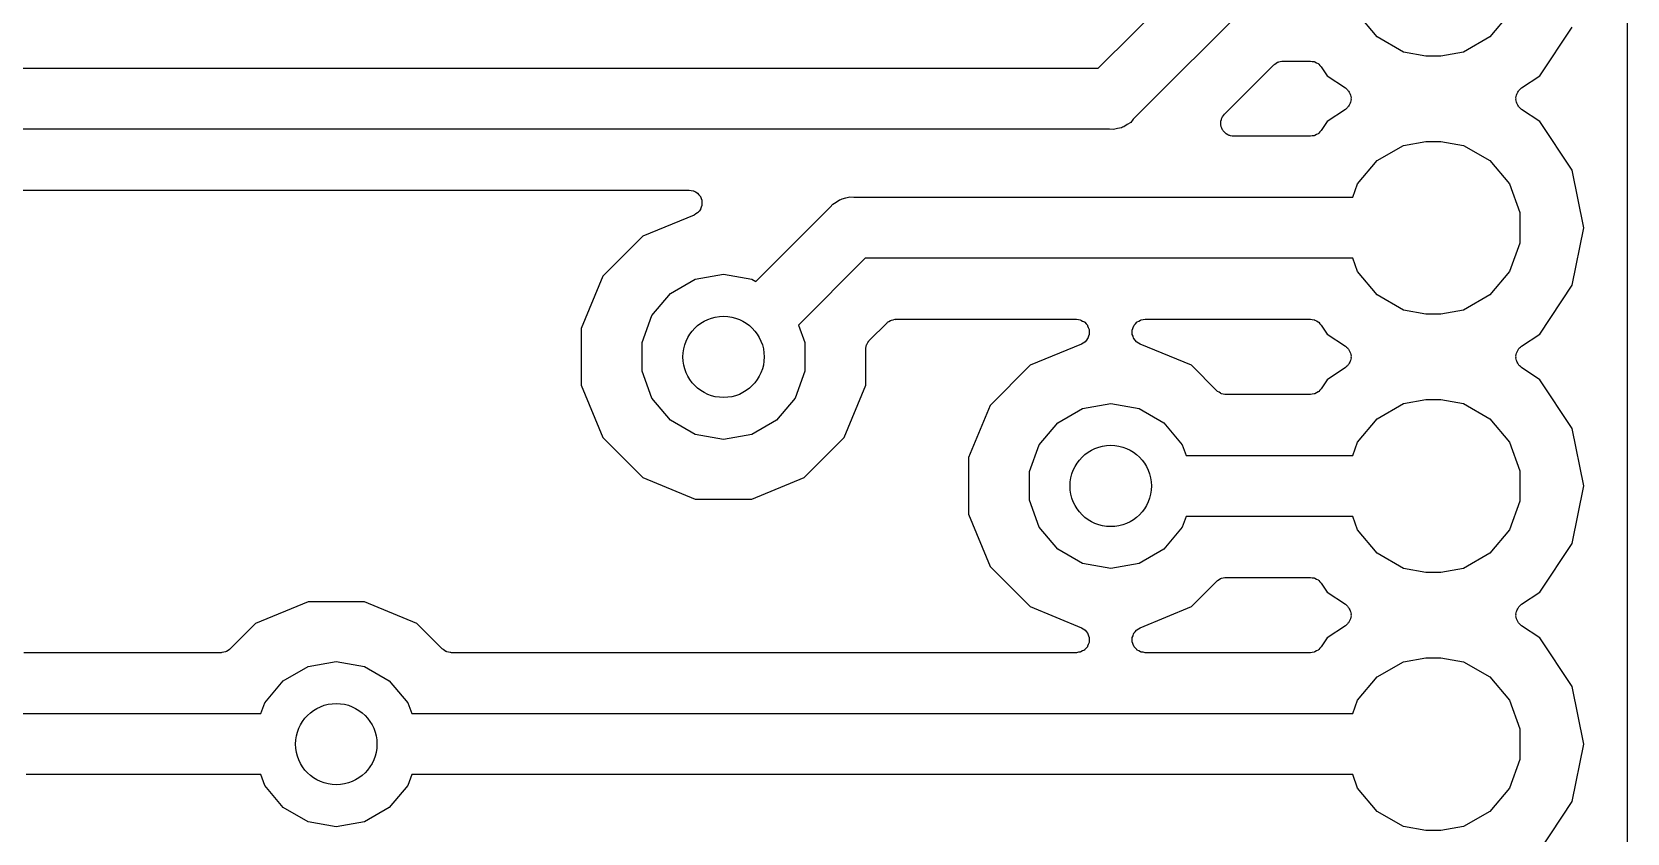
# Model space of a CAD drawing. Extents: x 64 to 244, y -149 to -41.
# Drawn here: x 114.48 to 130.18, y -73.9 to -66.02 of the extents above; entities that cross this region are included whole.
import ezdxf

# ---------------------------------------------------------------- set-up
doc = ezdxf.new("R2010")
doc.units = 0
doc.header["$MEASUREMENT"] = 0
doc.layers.add('BLACK', color=7, linetype='CONTINUOUS')

msp = doc.modelspace()

# ---------------------------------------------------------------- linework, layer by layer
at = {"layer": 'BLACK', "linetype": 'CONTINUOUS'}
for p, q in [((130.175, -41.402), (130.175, -148.463)), ((124.971, -66.375), (126.144, -65.2021)), ((126.489, -65.705), (125.316, -66.8779)), ((127.715, -66.0662), (127.523, -65.8366)), ((129.017, -65.8366), (128.825, -66.0662)), ((127.975, -66.2161), (127.715, -66.0662)), ((128.825, -66.0662), (128.565, -66.2161)), ((129.315, -66.4504), (129.636, -65.9708)), ((128.196, -66.255), (127.975, -66.2161)), ((128.565, -66.2161), (128.344, -66.255)), ((98.4381, -66.375), (124.971, -66.375)), ((126.215, -66.8282), (126.701, -66.3422)), ((126.701, -66.3422), (126.705, -66.339)), ((126.705, -66.339), (126.709, -66.3347)), ((126.709, -66.3347), (126.723, -66.3264)), ((126.723, -66.3264), (126.737, -66.3169)), ((126.737, -66.3169), (126.742, -66.3155)), ((126.742, -66.3155), (126.747, -66.3127)), ((126.747, -66.3127), (126.763, -66.3098)), ((126.763, -66.3098), (126.779, -66.3055)), ((126.779, -66.3055), (126.785, -66.306)), ((126.785, -66.306), (126.79, -66.305)), ((126.79, -66.305), (127.06, -66.305)), ((127.06, -66.305), (127.077, -66.3081)), ((127.077, -66.3081), (127.095, -66.3101)), ((127.095, -66.3101), (127.099, -66.3119)), ((127.099, -66.3119), (127.103, -66.3127)), ((127.103, -66.3127), (127.119, -66.3216)), ((127.119, -66.3216), (127.135, -66.3296)), ((127.135, -66.3296), (127.138, -66.3326)), ((127.138, -66.3326), (127.141, -66.3347)), ((127.141, -66.3347), (127.153, -66.3485)), ((127.153, -66.3485), (127.165, -66.3614)), ((127.165, -66.3614), (127.225, -66.4504)), ((128.344, -66.255), (128.196, -66.255)), ((127.225, -66.4504), (127.403, -66.5694)), ((129.137, -66.5694), (129.315, -66.4504)), ((127.403, -66.5694), (127.413, -66.579)), ((127.413, -66.579), (127.424, -66.5872)), ((127.424, -66.5872), (127.429, -66.5941)), ((127.429, -66.5941), (127.435, -66.5999)), ((127.435, -66.5999), (127.441, -66.6123)), ((127.441, -66.6123), (127.448, -66.6239)), ((127.448, -66.6239), (127.45, -66.632)), ((127.45, -66.632), (127.454, -66.6395)), ((127.454, -66.6395), (127.456, -66.6532)), ((127.456, -66.6968), (127.454, -66.7105)), ((127.456, -66.6532), (127.459, -66.6667)), ((127.459, -66.6833), (127.456, -66.6968)), ((127.459, -66.6667), (127.458, -66.675)), ((127.458, -66.675), (127.459, -66.6833)), ((129.081, -66.6667), (129.084, -66.6532)), ((129.082, -66.675), (129.081, -66.6667)), ((129.081, -66.6833), (129.082, -66.675)), ((129.084, -66.6968), (129.081, -66.6833)), ((129.084, -66.6532), (129.086, -66.6395)), ((129.086, -66.7105), (129.084, -66.6968)), ((129.086, -66.6395), (129.09, -66.632)), ((129.09, -66.632), (129.092, -66.6239)), ((129.092, -66.6239), (129.099, -66.6123)), ((129.099, -66.6123), (129.105, -66.5999)), ((129.105, -66.5999), (129.111, -66.5941)), ((129.111, -66.5941), (129.116, -66.5872)), ((129.116, -66.5872), (129.127, -66.579)), ((129.127, -66.579), (129.137, -66.5694)), ((126.192, -66.8598), (126.194, -66.8545)), ((126.194, -66.8545), (126.205, -66.8418)), ((126.205, -66.8418), (126.215, -66.8282)), ((127.403, -66.7806), (127.225, -66.8996)), ((127.413, -66.771), (127.403, -66.7806)), ((127.424, -66.7628), (127.413, -66.771)), ((127.429, -66.7559), (127.424, -66.7628)), ((127.435, -66.7501), (127.429, -66.7559)), ((127.441, -66.7377), (127.435, -66.7501)), ((127.448, -66.7261), (127.441, -66.7377)), ((127.45, -66.718), (127.448, -66.7261)), ((127.454, -66.7105), (127.45, -66.718)), ((129.09, -66.718), (129.086, -66.7105)), ((129.092, -66.7261), (129.09, -66.718)), ((129.099, -66.7377), (129.092, -66.7261)), ((129.105, -66.7501), (129.099, -66.7377)), ((129.111, -66.7559), (129.105, -66.7501)), ((129.116, -66.7628), (129.111, -66.7559)), ((129.127, -66.771), (129.116, -66.7628)), ((129.137, -66.7806), (129.127, -66.771)), ((129.315, -66.8996), (129.137, -66.7806)), ((125.082, -66.975), (98.5493, -66.975)), ((125.122, -66.9785), (125.082, -66.975)), ((125.16, -66.9682), (125.122, -66.9785)), ((125.199, -66.9613), (125.16, -66.9682)), ((125.211, -66.9546), (125.199, -66.9613)), ((125.224, -66.9511), (125.211, -66.9546)), ((125.256, -66.9283), (125.224, -66.9511)), ((125.291, -66.9084), (125.256, -66.9283)), ((125.316, -66.8779), (125.291, -66.9084)), ((126.178, -66.9069), (126.179, -66.9015)), ((126.179, -66.9235), (126.178, -66.9069)), ((126.179, -66.8959), (126.185, -66.8804)), ((126.179, -66.9015), (126.179, -66.8959)), ((126.179, -66.9401), (126.179, -66.9235)), ((126.181, -66.9453), (126.179, -66.9401)), ((126.182, -66.9509), (126.181, -66.9453)), ((126.189, -66.9659), (126.182, -66.9509)), ((126.185, -66.8804), (126.189, -66.8643)), ((126.189, -66.8643), (126.192, -66.8598)), ((126.194, -66.9815), (126.189, -66.9659)), ((126.198, -66.9858), (126.194, -66.9815)), ((126.2, -66.9908), (126.198, -66.9858)), ((126.212, -67.0026), (126.2, -66.9908)), ((126.223, -67.0153), (126.212, -67.0026)), ((126.228, -67.0181), (126.223, -67.0153)), ((127.141, -67.0153), (127.138, -67.0174)), ((127.153, -67.0015), (127.141, -67.0153)), ((127.165, -66.9886), (127.153, -67.0015)), ((127.225, -66.8996), (127.165, -66.9886)), ((129.636, -67.3792), (129.315, -66.8996)), ((126.232, -67.022), (126.228, -67.0181)), ((126.247, -67.029), (126.232, -67.022)), ((126.261, -67.0373), (126.247, -67.029)), ((126.266, -67.0383), (126.261, -67.0373)), ((126.272, -67.0407), (126.266, -67.0383)), ((126.288, -67.0421), (126.272, -67.0407)), ((126.304, -67.045), (126.288, -67.0421)), ((127.06, -67.045), (126.304, -67.045)), ((127.077, -67.0419), (127.06, -67.045)), ((127.095, -67.0399), (127.077, -67.0419)), ((127.099, -67.0381), (127.095, -67.0399)), ((127.103, -67.0373), (127.099, -67.0381)), ((127.119, -67.0284), (127.103, -67.0373)), ((127.135, -67.0204), (127.119, -67.0284)), ((127.138, -67.0174), (127.135, -67.0204)), ((127.715, -67.2838), (127.975, -67.1339)), ((127.975, -67.1339), (128.196, -67.095)), ((128.196, -67.095), (128.344, -67.095)), ((128.344, -67.095), (128.565, -67.1339)), ((128.565, -67.1339), (128.825, -67.2838)), ((127.523, -67.5134), (127.715, -67.2838)), ((128.825, -67.2838), (129.017, -67.5134)), ((129.748, -67.945), (129.636, -67.3792)), ((109.232, -67.575), (120.947, -67.575)), ((120.947, -67.575), (120.966, -67.5784)), ((120.966, -67.5784), (120.986, -67.5809)), ((120.986, -67.5809), (120.988, -67.5822)), ((120.988, -67.5822), (120.991, -67.5827)), ((120.991, -67.5827), (121.008, -67.5923)), ((121.008, -67.5923), (121.025, -67.6012)), ((121.025, -67.6012), (121.027, -67.6033)), ((121.027, -67.6033), (121.029, -67.6047)), ((121.029, -67.6047), (121.042, -67.6195)), ((121.042, -67.6195), (121.055, -67.6338)), ((121.055, -67.6338), (121.056, -67.6364)), ((121.056, -67.6364), (121.057, -67.6385)), ((121.057, -67.6385), (121.064, -67.6567)), ((122.49, -67.6518), (122.528, -67.6415)), ((122.528, -67.6415), (122.568, -67.645)), ((127.475, -67.645), (127.523, -67.5134)), ((129.017, -67.5134), (129.12, -67.7951)), ((121.029, -67.7993), (121.012, -67.8089)), ((121.031, -67.7971), (121.029, -67.7993)), ((121.033, -67.7956), (121.031, -67.7971)), ((121.045, -67.7803), (121.033, -67.7956)), ((121.057, -67.7655), (121.045, -67.7803)), ((121.058, -67.7629), (121.057, -67.7655)), ((121.06, -67.7606), (121.058, -67.7629)), ((121.066, -67.7422), (121.06, -67.7606)), ((121.064, -67.6567), (121.071, -67.6745)), ((121.073, -67.7241), (121.066, -67.7422)), ((121.071, -67.6745), (121.072, -67.6773)), ((121.072, -67.6773), (121.073, -67.6799)), ((121.073, -67.6799), (121.073, -67.6993)), ((121.073, -67.6993), (121.073, -67.7186)), ((121.073, -67.7186), (121.073, -67.7212)), ((121.073, -67.7212), (121.073, -67.7241)), ((121.602, -68.4741), (122.334, -67.7421)), ((122.334, -67.7421), (122.359, -67.7116)), ((122.359, -67.7116), (122.394, -67.6917)), ((122.394, -67.6917), (122.426, -67.6689)), ((122.426, -67.6689), (122.439, -67.6654)), ((122.439, -67.6654), (122.451, -67.6587)), ((122.451, -67.6587), (122.49, -67.6518)), ((122.568, -67.645), (127.475, -67.645)), ((129.12, -67.7951), (129.12, -68.0949)), ((120.996, -67.8193), (120.492, -68.0281)), ((121.012, -67.8089), (120.996, -67.8193)), ((129.636, -68.5108), (129.748, -67.945)), ((120.492, -68.0281), (120.098, -68.422)), ((129.12, -68.0949), (129.017, -68.3766)), ((122.679, -68.245), (122.022, -68.9019)), ((127.475, -68.245), (122.679, -68.245)), ((127.523, -68.3766), (127.475, -68.245)), ((120.098, -68.422), (119.885, -68.9365)), ((121.007, -68.4516), (121.285, -68.4027)), ((121.285, -68.4027), (121.563, -68.4516)), ((127.715, -68.6062), (127.523, -68.3766)), ((129.017, -68.3766), (128.825, -68.6062)), ((120.763, -68.5927), (121.007, -68.4516)), ((121.563, -68.4516), (121.602, -68.4741)), ((129.315, -68.9904), (129.636, -68.5108)), ((120.581, -68.8088), (120.763, -68.5927)), ((127.975, -68.7561), (127.715, -68.6062)), ((128.825, -68.6062), (128.565, -68.7561)), ((120.485, -69.0739), (120.581, -68.8088)), ((122.722, -69.0506), (122.891, -68.8822)), ((122.891, -68.8822), (122.895, -68.879)), ((122.895, -68.879), (122.899, -68.8747)), ((122.899, -68.8747), (122.913, -68.8664)), ((122.913, -68.8664), (122.927, -68.8569)), ((122.927, -68.8569), (122.932, -68.8555)), ((122.932, -68.8555), (122.937, -68.8527)), ((122.937, -68.8527), (122.953, -68.8498)), ((122.953, -68.8498), (122.969, -68.8455)), ((122.969, -68.8455), (122.975, -68.846)), ((122.975, -68.846), (122.98, -68.845)), ((122.98, -68.845), (124.757, -68.845)), ((124.757, -68.845), (124.776, -68.8484)), ((124.776, -68.8484), (124.796, -68.8509)), ((124.796, -68.8509), (124.798, -68.8522)), ((124.798, -68.8522), (124.801, -68.8527)), ((124.801, -68.8527), (124.818, -68.8623)), ((124.818, -68.8623), (124.835, -68.8712)), ((124.835, -68.8712), (124.837, -68.8733)), ((124.837, -68.8733), (124.839, -68.8747)), ((124.839, -68.8747), (124.852, -68.8895)), ((124.852, -68.8895), (124.865, -68.9038)), ((125.325, -68.9038), (125.338, -68.8895)), ((125.338, -68.8895), (125.351, -68.8747)), ((125.351, -68.8747), (125.353, -68.8733)), ((125.353, -68.8733), (125.355, -68.8712)), ((125.355, -68.8712), (125.372, -68.8623)), ((125.372, -68.8623), (125.389, -68.8527)), ((125.389, -68.8527), (125.392, -68.8522)), ((125.392, -68.8522), (125.394, -68.8509)), ((125.394, -68.8509), (125.414, -68.8484)), ((125.414, -68.8484), (125.433, -68.845)), ((125.433, -68.845), (127.06, -68.845)), ((127.06, -68.845), (127.077, -68.8481)), ((127.077, -68.8481), (127.095, -68.8501)), ((127.095, -68.8501), (127.099, -68.8519)), ((127.099, -68.8519), (127.103, -68.8527)), ((127.103, -68.8527), (127.119, -68.8616)), ((127.119, -68.8616), (127.135, -68.8696)), ((127.135, -68.8696), (127.138, -68.8726)), ((127.138, -68.8726), (127.141, -68.8747)), ((127.141, -68.8747), (127.153, -68.8885)), ((127.153, -68.8885), (127.165, -68.9014)), ((128.196, -68.795), (127.975, -68.7561)), ((128.344, -68.795), (128.196, -68.795)), ((128.565, -68.7561), (128.344, -68.795)), ((119.885, -68.9365), (119.885, -69.4935)), ((122.022, -68.9019), (122.085, -69.0739)), ((122.715, -69.0588), (122.719, -69.0552)), ((122.719, -69.0552), (122.722, -69.0506)), ((124.855, -69.0503), (124.843, -69.0656)), ((124.867, -69.0355), (124.855, -69.0503)), ((124.865, -68.9038), (124.866, -68.9064)), ((124.866, -68.9064), (124.867, -68.9085)), ((124.867, -68.9085), (124.874, -68.9267)), ((124.868, -69.0329), (124.867, -69.0355)), ((124.87, -69.0306), (124.868, -69.0329)), ((124.876, -69.0122), (124.87, -69.0306)), ((124.874, -68.9267), (124.881, -68.9445)), ((124.883, -68.9941), (124.876, -69.0122)), ((124.881, -68.9445), (124.882, -68.9473)), ((124.882, -68.9473), (124.883, -68.9499)), ((124.883, -68.9499), (124.883, -68.9693)), ((124.883, -68.9693), (124.883, -68.9886)), ((124.883, -68.9886), (124.883, -68.9912)), ((124.883, -68.9912), (124.883, -68.9941)), ((125.307, -68.9499), (125.308, -68.9473)), ((125.307, -68.9693), (125.307, -68.9499)), ((125.307, -68.9886), (125.307, -68.9693)), ((125.307, -68.9912), (125.307, -68.9886)), ((125.307, -68.9941), (125.307, -68.9912)), ((125.314, -69.0122), (125.307, -68.9941)), ((125.308, -68.9473), (125.309, -68.9445)), ((125.309, -68.9445), (125.316, -68.9267)), ((125.32, -69.0306), (125.314, -69.0122)), ((125.316, -68.9267), (125.323, -68.9085)), ((125.322, -69.0329), (125.32, -69.0306)), ((125.323, -69.0355), (125.322, -69.0329)), ((125.323, -68.9085), (125.324, -68.9064)), ((125.335, -69.0503), (125.323, -69.0355)), ((125.324, -68.9064), (125.325, -68.9038)), ((125.347, -69.0656), (125.335, -69.0503)), ((127.165, -68.9014), (127.225, -68.9904)), ((127.225, -68.9904), (127.403, -69.1094)), ((129.137, -69.1094), (129.315, -68.9904)), ((120.485, -69.3561), (120.485, -69.0739)), ((122.085, -69.0739), (122.085, -69.3561)), ((122.685, -69.1293), (122.69, -69.1133)), ((122.686, -69.1349), (122.685, -69.1293)), ((122.685, -69.1404), (122.686, -69.1349)), ((122.685, -69.4935), (122.685, -69.1404)), ((122.69, -69.1133), (122.693, -69.097)), ((122.693, -69.097), (122.695, -69.0921)), ((122.695, -69.0921), (122.697, -69.0867)), ((122.697, -69.0867), (122.706, -69.0731)), ((122.706, -69.0731), (122.715, -69.0588)), ((124.806, -69.0893), (124.302, -69.2981)), ((124.822, -69.0789), (124.806, -69.0893)), ((124.839, -69.0693), (124.822, -69.0789)), ((124.841, -69.0671), (124.839, -69.0693)), ((124.843, -69.0656), (124.841, -69.0671)), ((125.349, -69.0671), (125.347, -69.0656)), ((125.351, -69.0693), (125.349, -69.0671)), ((125.368, -69.079), (125.351, -69.0693)), ((125.384, -69.0893), (125.368, -69.079)), ((125.888, -69.2981), (125.384, -69.0893)), ((127.403, -69.1094), (127.413, -69.119)), ((127.413, -69.119), (127.424, -69.1272)), ((127.424, -69.1272), (127.429, -69.1341)), ((127.429, -69.1341), (127.435, -69.1399)), ((127.435, -69.1399), (127.441, -69.1523)), ((127.441, -69.1523), (127.448, -69.1639)), ((127.448, -69.1639), (127.45, -69.172)), ((127.45, -69.172), (127.454, -69.1795)), ((127.454, -69.1795), (127.456, -69.1932)), ((127.456, -69.1932), (127.459, -69.2067)), ((127.459, -69.2067), (127.458, -69.215)), ((129.081, -69.2067), (129.084, -69.1932)), ((129.082, -69.215), (129.081, -69.2067)), ((129.084, -69.1932), (129.086, -69.1795)), ((129.086, -69.1795), (129.09, -69.172)), ((129.09, -69.172), (129.092, -69.1639)), ((129.092, -69.1639), (129.099, -69.1523)), ((129.099, -69.1523), (129.105, -69.1399)), ((129.105, -69.1399), (129.111, -69.1341)), ((129.111, -69.1341), (129.116, -69.1272)), ((129.116, -69.1272), (129.127, -69.119)), ((129.127, -69.119), (129.137, -69.1094)), ((120.581, -69.6212), (120.485, -69.3561)), ((122.085, -69.3561), (121.989, -69.6212)), ((124.302, -69.2981), (123.908, -69.692)), ((126.138, -69.5478), (125.888, -69.2981)), ((127.403, -69.3206), (127.225, -69.4396)), ((127.413, -69.311), (127.403, -69.3206)), ((127.424, -69.3028), (127.413, -69.311)), ((127.429, -69.2959), (127.424, -69.3028)), ((127.435, -69.2901), (127.429, -69.2959)), ((127.441, -69.2777), (127.435, -69.2901)), ((127.448, -69.2661), (127.441, -69.2777)), ((127.45, -69.258), (127.448, -69.2661)), ((127.454, -69.2505), (127.45, -69.258)), ((127.456, -69.2368), (127.454, -69.2505)), ((127.459, -69.2233), (127.456, -69.2368)), ((127.458, -69.215), (127.459, -69.2233)), ((129.081, -69.2233), (129.082, -69.215)), ((129.084, -69.2368), (129.081, -69.2233)), ((129.086, -69.2505), (129.084, -69.2368)), ((129.09, -69.258), (129.086, -69.2505)), ((129.092, -69.2661), (129.09, -69.258)), ((129.099, -69.2777), (129.092, -69.2661)), ((129.105, -69.2901), (129.099, -69.2777)), ((129.111, -69.2959), (129.105, -69.2901)), ((129.116, -69.3028), (129.111, -69.2959)), ((129.127, -69.311), (129.116, -69.3028)), ((129.137, -69.3206), (129.127, -69.311)), ((129.315, -69.4396), (129.137, -69.3206)), ((119.885, -69.4935), (120.098, -70.008)), ((122.472, -70.008), (122.685, -69.4935)), ((127.225, -69.4396), (127.165, -69.5286)), ((129.636, -69.9192), (129.315, -69.4396)), ((120.763, -69.8373), (120.581, -69.6212)), ((121.989, -69.6212), (121.807, -69.8373)), ((124.817, -69.7216), (125.095, -69.6727)), ((125.095, -69.6727), (125.373, -69.7216)), ((126.142, -69.551), (126.138, -69.5478)), ((126.146, -69.5553), (126.142, -69.551)), ((126.16, -69.5636), (126.146, -69.5553)), ((126.174, -69.5731), (126.16, -69.5636)), ((126.179, -69.5745), (126.174, -69.5731)), ((126.184, -69.5773), (126.179, -69.5745)), ((126.2, -69.5802), (126.184, -69.5773)), ((126.216, -69.5845), (126.2, -69.5802)), ((126.222, -69.584), (126.216, -69.5845)), ((126.228, -69.585), (126.222, -69.584)), ((127.06, -69.585), (126.228, -69.585)), ((127.077, -69.5819), (127.06, -69.585)), ((127.095, -69.5799), (127.077, -69.5819)), ((127.099, -69.5781), (127.095, -69.5799)), ((127.103, -69.5773), (127.099, -69.5781)), ((127.119, -69.5684), (127.103, -69.5773)), ((127.135, -69.5604), (127.119, -69.5684)), ((127.138, -69.5574), (127.135, -69.5604)), ((127.141, -69.5553), (127.138, -69.5574)), ((127.153, -69.5415), (127.141, -69.5553)), ((127.165, -69.5286), (127.153, -69.5415)), ((127.715, -69.8238), (127.975, -69.6739)), ((127.975, -69.6739), (128.196, -69.635)), ((128.196, -69.635), (128.344, -69.635)), ((128.344, -69.635), (128.565, -69.6739)), ((128.565, -69.6739), (128.825, -69.8238)), ((121.007, -69.9784), (120.763, -69.8373)), ((121.807, -69.8373), (121.563, -69.9784)), ((123.908, -69.692), (123.695, -70.2065)), ((124.573, -69.8627), (124.817, -69.7216)), ((125.373, -69.7216), (125.617, -69.8627)), ((127.523, -70.0534), (127.715, -69.8238)), ((128.825, -69.8238), (129.017, -70.0534)), ((121.285, -70.0273), (121.007, -69.9784)), ((121.563, -69.9784), (121.285, -70.0273)), ((124.391, -70.0788), (124.573, -69.8627)), ((125.617, -69.8627), (125.799, -70.0788)), ((129.748, -70.485), (129.636, -69.9192)), ((120.098, -70.008), (120.492, -70.4019)), ((122.078, -70.4019), (122.472, -70.008)), ((124.295, -70.3439), (124.391, -70.0788)), ((125.799, -70.0788), (125.837, -70.185)), ((127.475, -70.185), (127.523, -70.0534)), ((129.017, -70.0534), (129.12, -70.3351)), ((123.695, -70.2065), (123.695, -70.7635)), ((125.837, -70.185), (127.475, -70.185)), ((120.492, -70.4019), (121.007, -70.615)), ((121.563, -70.615), (122.078, -70.4019)), ((124.295, -70.6261), (124.295, -70.3439)), ((129.12, -70.3351), (129.12, -70.6349)), ((121.007, -70.615), (121.563, -70.615)), ((129.636, -71.0508), (129.748, -70.485)), ((123.695, -70.7635), (123.908, -71.278)), ((124.391, -70.8912), (124.295, -70.6261)), ((129.12, -70.6349), (129.017, -70.9166)), ((124.573, -71.1073), (124.391, -70.8912)), ((125.799, -70.8912), (125.617, -71.1073)), ((125.837, -70.785), (125.799, -70.8912)), ((127.475, -70.785), (125.837, -70.785)), ((127.523, -70.9166), (127.475, -70.785)), ((127.715, -71.1462), (127.523, -70.9166)), ((129.017, -70.9166), (128.825, -71.1462)), ((129.315, -71.5304), (129.636, -71.0508)), ((124.817, -71.2484), (124.573, -71.1073)), ((125.095, -71.2973), (124.817, -71.2484)), ((125.373, -71.2484), (125.095, -71.2973)), ((125.617, -71.1073), (125.373, -71.2484)), ((127.975, -71.2961), (127.715, -71.1462)), ((128.825, -71.1462), (128.565, -71.2961)), ((123.908, -71.278), (124.302, -71.6719)), ((126.146, -71.4147), (126.16, -71.4064)), ((126.16, -71.4064), (126.174, -71.3969)), ((126.174, -71.3969), (126.179, -71.3955)), ((126.179, -71.3955), (126.184, -71.3927)), ((126.184, -71.3927), (126.2, -71.3898)), ((126.2, -71.3898), (126.216, -71.3855)), ((126.216, -71.3855), (126.222, -71.386)), ((126.222, -71.386), (126.228, -71.385)), ((126.228, -71.385), (127.06, -71.385)), ((127.06, -71.385), (127.077, -71.3881)), ((127.077, -71.3881), (127.095, -71.3901)), ((127.095, -71.3901), (127.099, -71.3919)), ((127.099, -71.3919), (127.103, -71.3927)), ((127.103, -71.3927), (127.119, -71.4016)), ((127.119, -71.4016), (127.135, -71.4096)), ((127.135, -71.4096), (127.138, -71.4126)), ((128.196, -71.335), (127.975, -71.2961)), ((128.344, -71.335), (128.196, -71.335)), ((128.565, -71.2961), (128.344, -71.335)), ((125.888, -71.6719), (126.138, -71.4222)), ((126.138, -71.4222), (126.142, -71.419)), ((126.142, -71.419), (126.146, -71.4147)), ((127.138, -71.4126), (127.141, -71.4147)), ((127.141, -71.4147), (127.153, -71.4285)), ((127.153, -71.4285), (127.165, -71.4414)), ((127.165, -71.4414), (127.225, -71.5304)), ((127.225, -71.5304), (127.403, -71.6494)), ((129.137, -71.6494), (129.315, -71.5304)), ((117.197, -71.625), (116.682, -71.8381)), ((117.753, -71.625), (117.197, -71.625)), ((118.268, -71.8381), (117.753, -71.625)), ((124.302, -71.6719), (124.806, -71.8807)), ((125.384, -71.8807), (125.888, -71.6719)), ((127.403, -71.6494), (127.413, -71.659)), ((127.413, -71.659), (127.424, -71.6672)), ((127.424, -71.6672), (127.429, -71.6741)), ((127.429, -71.6741), (127.435, -71.6799)), ((127.435, -71.6799), (127.441, -71.6923)), ((127.441, -71.6923), (127.448, -71.7039)), ((127.448, -71.7039), (127.45, -71.712)), ((127.45, -71.712), (127.454, -71.7195)), ((127.454, -71.7195), (127.456, -71.7332)), ((129.084, -71.7332), (129.086, -71.7195)), ((129.086, -71.7195), (129.09, -71.712)), ((129.09, -71.712), (129.092, -71.7039)), ((129.092, -71.7039), (129.099, -71.6923)), ((129.099, -71.6923), (129.105, -71.6799)), ((129.105, -71.6799), (129.111, -71.6741)), ((129.111, -71.6741), (129.116, -71.6672)), ((129.116, -71.6672), (129.127, -71.659)), ((129.127, -71.659), (129.137, -71.6494)), ((116.682, -71.8381), (116.432, -72.0878)), ((118.518, -72.0878), (118.268, -71.8381)), ((124.806, -71.8807), (124.822, -71.8911)), ((125.368, -71.891), (125.384, -71.8807)), ((127.403, -71.8606), (127.225, -71.9796)), ((127.413, -71.851), (127.403, -71.8606)), ((127.424, -71.8428), (127.413, -71.851)), ((127.429, -71.8359), (127.424, -71.8428)), ((127.435, -71.8301), (127.429, -71.8359)), ((127.441, -71.8177), (127.435, -71.8301)), ((127.448, -71.8061), (127.441, -71.8177)), ((127.45, -71.798), (127.448, -71.8061)), ((127.454, -71.7905), (127.45, -71.798)), ((127.456, -71.7768), (127.454, -71.7905)), ((127.456, -71.7332), (127.459, -71.7467)), ((127.459, -71.7633), (127.456, -71.7768)), ((127.459, -71.7467), (127.458, -71.755)), ((127.458, -71.755), (127.459, -71.7633)), ((129.081, -71.7467), (129.084, -71.7332)), ((129.082, -71.755), (129.081, -71.7467)), ((129.081, -71.7633), (129.082, -71.755)), ((129.084, -71.7768), (129.081, -71.7633)), ((129.086, -71.7905), (129.084, -71.7768)), ((129.09, -71.798), (129.086, -71.7905)), ((129.092, -71.8061), (129.09, -71.798)), ((129.099, -71.8177), (129.092, -71.8061)), ((129.105, -71.8301), (129.099, -71.8177)), ((129.111, -71.8359), (129.105, -71.8301)), ((129.116, -71.8428), (129.111, -71.8359)), ((129.127, -71.851), (129.116, -71.8428)), ((129.137, -71.8606), (129.127, -71.851)), ((129.315, -71.9796), (129.137, -71.8606)), ((124.822, -71.8911), (124.839, -71.9007)), ((124.839, -71.9007), (124.841, -71.9029)), ((124.841, -71.9029), (124.843, -71.9044)), ((124.843, -71.9044), (124.855, -71.9197)), ((124.855, -71.9197), (124.867, -71.9345)), ((124.867, -71.9345), (124.868, -71.9371)), ((124.868, -71.9371), (124.87, -71.9394)), ((124.87, -71.9394), (124.876, -71.9578)), ((124.881, -72.0255), (124.874, -72.0433)), ((124.876, -71.9578), (124.883, -71.9759)), ((124.882, -72.0227), (124.881, -72.0255)), ((124.883, -72.0201), (124.882, -72.0227)), ((124.883, -71.9759), (124.883, -71.9788)), ((124.883, -71.9788), (124.883, -71.9814)), ((124.883, -71.9814), (124.883, -72.0007)), ((124.883, -72.0007), (124.883, -72.0201)), ((125.307, -71.9759), (125.314, -71.9578)), ((125.307, -71.9788), (125.307, -71.9759)), ((125.307, -71.9814), (125.307, -71.9788)), ((125.307, -72.0007), (125.307, -71.9814)), ((125.307, -72.0201), (125.307, -72.0007)), ((125.308, -72.0227), (125.307, -72.0201)), ((125.309, -72.0255), (125.308, -72.0227)), ((125.316, -72.0433), (125.309, -72.0255)), ((125.314, -71.9578), (125.32, -71.9394)), ((125.32, -71.9394), (125.322, -71.9371)), ((125.322, -71.9371), (125.323, -71.9345)), ((125.323, -71.9345), (125.335, -71.9197)), ((125.335, -71.9197), (125.347, -71.9044)), ((125.347, -71.9044), (125.349, -71.9029)), ((125.349, -71.9029), (125.351, -71.9007)), ((125.351, -71.9007), (125.368, -71.891)), ((127.225, -71.9796), (127.165, -72.0686)), ((129.636, -72.4592), (129.315, -71.9796)), ((116.342, -72.125), (114.401, -72.125)), ((116.348, -72.124), (116.342, -72.125)), ((116.354, -72.1245), (116.348, -72.124)), ((116.37, -72.1202), (116.354, -72.1245)), ((116.386, -72.1173), (116.37, -72.1202)), ((116.391, -72.1145), (116.386, -72.1173)), ((116.396, -72.1131), (116.391, -72.1145)), ((116.41, -72.1036), (116.396, -72.1131)), ((116.424, -72.0953), (116.41, -72.1036)), ((116.428, -72.091), (116.424, -72.0953)), ((116.432, -72.0878), (116.428, -72.091)), ((118.522, -72.091), (118.518, -72.0878)), ((118.526, -72.0953), (118.522, -72.091)), ((118.54, -72.1036), (118.526, -72.0953)), ((118.554, -72.1131), (118.54, -72.1036)), ((118.559, -72.1145), (118.554, -72.1131)), ((118.564, -72.1173), (118.559, -72.1145)), ((118.58, -72.1202), (118.564, -72.1173)), ((118.596, -72.1245), (118.58, -72.1202)), ((118.602, -72.124), (118.596, -72.1245)), ((118.608, -72.125), (118.602, -72.124)), ((124.757, -72.125), (118.608, -72.125)), ((124.776, -72.1216), (124.757, -72.125)), ((124.796, -72.1191), (124.776, -72.1216)), ((124.798, -72.1178), (124.796, -72.1191)), ((124.801, -72.1173), (124.798, -72.1178)), ((124.818, -72.1077), (124.801, -72.1173)), ((124.835, -72.0988), (124.818, -72.1077)), ((124.837, -72.0967), (124.835, -72.0988)), ((124.839, -72.0953), (124.837, -72.0967)), ((124.852, -72.0805), (124.839, -72.0953)), ((124.865, -72.0662), (124.852, -72.0805)), ((124.866, -72.0636), (124.865, -72.0662)), ((124.867, -72.0615), (124.866, -72.0636)), ((124.874, -72.0433), (124.867, -72.0615)), ((125.323, -72.0615), (125.316, -72.0433)), ((125.324, -72.0636), (125.323, -72.0615)), ((125.325, -72.0662), (125.324, -72.0636)), ((125.338, -72.0805), (125.325, -72.0662)), ((125.351, -72.0953), (125.338, -72.0805)), ((125.353, -72.0967), (125.351, -72.0953)), ((125.355, -72.0988), (125.353, -72.0967)), ((125.372, -72.1077), (125.355, -72.0988)), ((125.389, -72.1173), (125.372, -72.1077)), ((125.392, -72.1178), (125.389, -72.1173)), ((125.394, -72.1191), (125.392, -72.1178)), ((125.414, -72.1216), (125.394, -72.1191)), ((125.433, -72.125), (125.414, -72.1216)), ((127.06, -72.125), (125.433, -72.125)), ((127.077, -72.1219), (127.06, -72.125)), ((127.095, -72.1199), (127.077, -72.1219)), ((127.099, -72.1181), (127.095, -72.1199)), ((127.103, -72.1173), (127.099, -72.1181)), ((127.119, -72.1084), (127.103, -72.1173)), ((127.135, -72.1004), (127.119, -72.1084)), ((127.138, -72.0974), (127.135, -72.1004)), ((127.141, -72.0953), (127.138, -72.0974)), ((127.153, -72.0815), (127.141, -72.0953)), ((127.165, -72.0686), (127.153, -72.0815)), ((127.975, -72.2139), (128.196, -72.175)), ((128.196, -72.175), (128.344, -72.175)), ((128.344, -72.175), (128.565, -72.2139)), ((116.953, -72.4027), (117.197, -72.2616)), ((117.197, -72.2616), (117.475, -72.2127)), ((117.475, -72.2127), (117.753, -72.2616)), ((117.753, -72.2616), (117.997, -72.4027)), ((127.715, -72.3638), (127.975, -72.2139)), ((128.565, -72.2139), (128.825, -72.3638)), ((116.771, -72.6188), (116.953, -72.4027)), ((117.997, -72.4027), (118.179, -72.6188)), ((127.523, -72.5934), (127.715, -72.3638)), ((128.825, -72.3638), (129.017, -72.5934)), ((129.748, -73.025), (129.636, -72.4592)), ((116.733, -72.725), (116.771, -72.6188)), ((118.179, -72.6188), (118.217, -72.725)), ((127.475, -72.725), (127.523, -72.5934)), ((129.017, -72.5934), (129.12, -72.8751)), ((114.313, -72.725), (116.733, -72.725)), ((118.217, -72.725), (127.475, -72.725)), ((129.12, -72.8751), (129.12, -73.1749)), ((129.636, -73.5908), (129.748, -73.025)), ((129.12, -73.1749), (129.017, -73.4566)), ((116.733, -73.325), (114.424, -73.325)), ((116.771, -73.4312), (116.733, -73.325)), ((116.953, -73.6473), (116.771, -73.4312)), ((118.179, -73.4312), (117.997, -73.6473)), ((118.217, -73.325), (118.179, -73.4312)), ((127.475, -73.325), (118.217, -73.325)), ((127.523, -73.4566), (127.475, -73.325)), ((127.715, -73.6862), (127.523, -73.4566)), ((129.017, -73.4566), (128.825, -73.6862)), ((129.315, -74.0704), (129.636, -73.5908)), ((117.197, -73.7884), (116.953, -73.6473)), ((117.997, -73.6473), (117.753, -73.7884)), ((127.975, -73.8361), (127.715, -73.6862)), ((128.825, -73.6862), (128.565, -73.8361)), ((117.475, -73.8373), (117.197, -73.7884)), ((117.753, -73.7884), (117.475, -73.8373)), ((128.196, -73.875), (127.975, -73.8361)), ((128.344, -73.875), (128.196, -73.875)), ((128.565, -73.8361), (128.344, -73.875))]:
    msp.add_line(p, q, dxfattribs=at)
at = {"layer": 'BLACK'}
for centre in [(121.285, -69.215), (125.095, -70.485), (117.475, -73.025)]:
    msp.add_circle(centre, 0.4, dxfattribs=at)

doc.saveas('drawing.dxf')
